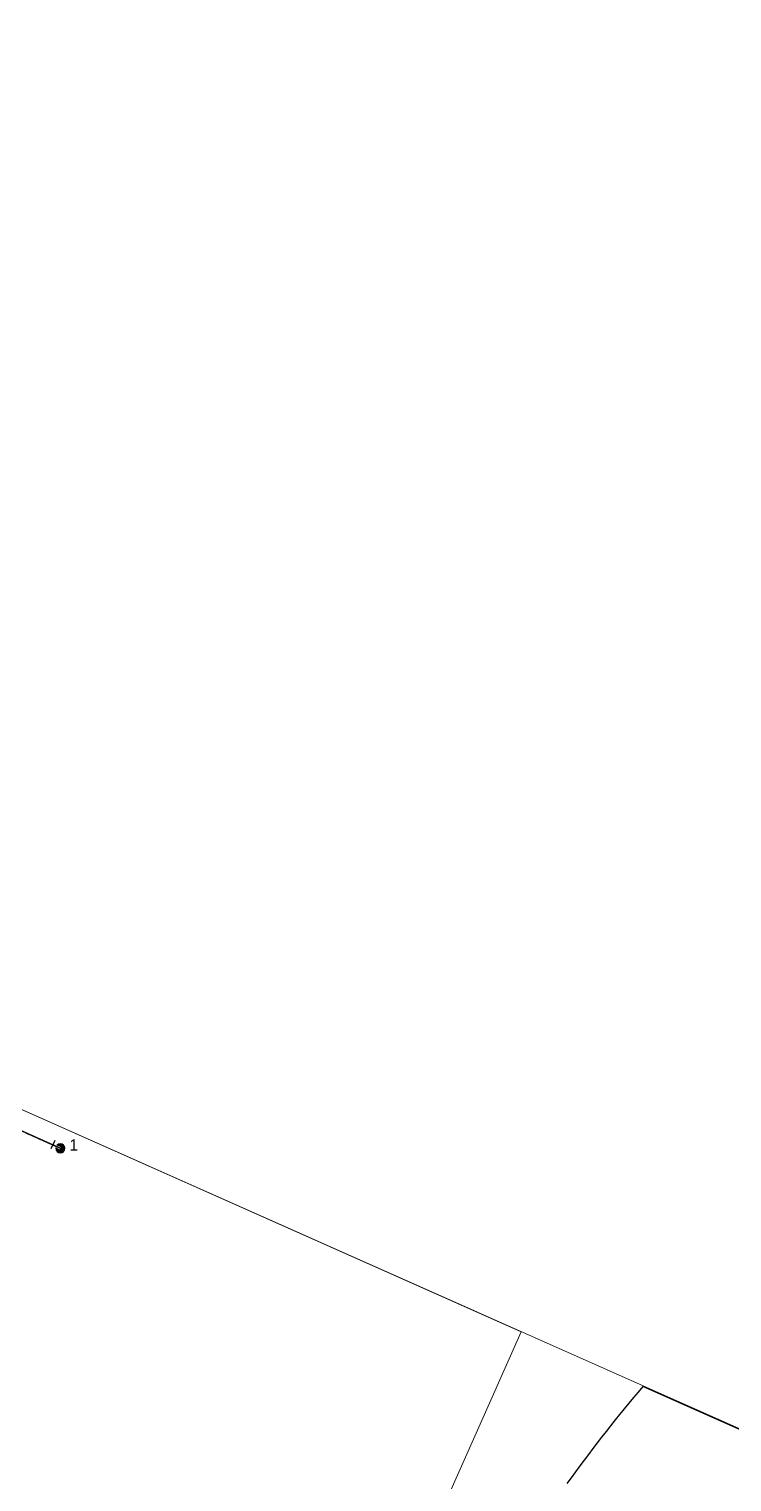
# Model space of a CAD drawing. Header units: metres. Extents: x 293673 to 295365, y 6233764 to 6235163.
# Drawn here: x 294583.4 to 294737.7, y 6234367.6 to 6234686.4 of the extents above; entities that cross this region are included whole.
import ezdxf
from ezdxf.enums import TextEntityAlignment as Align

# ---------------------------------------------------------------- set-up
doc = ezdxf.new("R2010")
doc.units = ezdxf.units.M
doc.linetypes.add('Cable Exist OH', pattern=[1, 1, 0])
doc.layers.get('0').update_dxf_attribs({"color": 6})
for name, color, linetype in [('_USER new lots', 250, 'Continuous'), ('Mains_LV_EXT', 7, 'Continuous'), ('Notes', 7, 'Continuous'), ('OH_Details_SP_MISC', 7, 'Continuous'), ('SupportsOH_SP_TR_HV_LV_SL_EXT', 7, 'Continuous')]:
    doc.layers.add(name, color=color, linetype=linetype)
doc.layers.add('Cadastre Land Parcels_SP_EXT', color=9, linetype='Continuous', lineweight=5)
doc.styles.add('POLE_LABEL', font='arial.ttf')
doc.styles.get("Standard").update_dxf_attribs({"font": 'arial.ttf'})

# ---------------------------------------------------------------- blocks, each defined once
blk = doc.blocks.new('POLE_EXT')
blk.add_hatch(color=256).paths.add_polyline_path([(-1, 0, 1), (1, 0, 1)])
blk.add_lwpolyline([(-1, 0, 1), (1, 0, 1)], format="xyb", close=True)
for tag, height, flags, p in [('pNumber', 2.5, 8, (-17.84, 2.07)), ('OWNED_BY', 0.2, 9, (1.35, -0.4)), ('SPECIAL_USE', 0.2, 9, (1.35, -0.8)), ('STATE', 0.2, 9, (1.35, -1)), ('cLV', 0.2, 9, (1.35, -1.4)), ('hDepth', 0.2, 9, (1.35, -1.6)), ('hDia', 0.2, 9, (1.35, -1.8)), ('cHV', 0.2, 9, (1.35, -2)), ('PARENT', 0.2, 9, (1.35, -0.6)), ('USAGE', 0.2, 9, (1.35, -1.2)), ('LBRACKET', 0.2, 9, (1.35, -2.2)), ('LExisting', 0.2, 9, (1.35, -2.4)), ('LANTNUMBER', 0.2, 9, (1.35, -2.6)), ('LOther', 0.2, 9, (1.35, -2.8)), ('LRemove', 0.2, 9, (1.35, -3)), ('LEGEND', 0.2, 9, (1.35, -3.2)), ('cLinedev', 0.2, 9, (1.35, -3.4)), ('pExisting', 0.2, 9, (1.35, -3.8)), ('pFooting', 0.2, 9, (1.35, -4.4)), ('pNew', 0.2, 9, (1.35, -4.6)), ('pRelocate', 0.2, 9, (1.35, -5)), ('pRemove', 0.2, 9, (1.35, -5.2)), ('pReplace', 0.2, 9, (1.35, -5.4)), ('pStay', 0.2, 9, (1.35, -5.6)), ('pType', 0.2, 9, (1.35, -5.8)), ('cspan', 0.2, 9, (1.35, -6)), ('STREETNAME', 0.2, 9, (1.35, -6.2)), ('SUBURB', 0.2, 9, (1.35, -6.4)), ('LOCATION', 0.2, 9, (1.35, -3.6)), ('PFNUMBER', 0.2, 9, (1.35, -4)), ('NEWPFNUMBER', 0.2, 9, (1.35, -4.2)), ('OPERATED_BY', 0.2, 9, (1.36, -7.01)), ('NOTES', 0.2, 9, (1.35, -6.6)), ('MAINTAINED_BY', 0.2, 9, (1.36, -6.81))]:
    blk.add_attdef(tag, text='', height=height, dxfattribs=dict(flags=flags)).set_placement(p, align=Align.MIDDLE_LEFT)
at = {"style": 'POLE_LABEL'}
for tag, height, flags, p in [('ASSET_NUM', 2.5, 8, (2, 2)), ('STRUCTURE_PLANT_NUMBER', 0.2, 9, (1.35, 0.03)), ('STREET_CODE', 0.2, 9, (1.35, -0.2))]:
    blk.add_attdef(tag, text='', height=height, dxfattribs=dict(at, flags=flags)).set_placement(p, align=Align.MIDDLE_LEFT)
at = {"flags": 1}
blk.add_attdef('Z', (1.35, -7.33), '', height=0.2, dxfattribs=at)
blk = doc.blocks.new('End Shackle_EXT')
blk.add_wipeout([(0, 0.25), (1.81, 0.25), (1.82, -0.25), (0, -0.25)])
blk.add_line((1.81, -1), (1.81, 1))
at = {"flags": 1}
blk.add_attdef('Z', (0, 0), '', height=0.2, dxfattribs=at)
at = {"flags": 9}
for tag, p in [('CONNECTOR_TYPE', (0, 0)), ('CONSTRUCTED_VOLTAGE', (0, -0.2)), ('OPERATING_VOLTAGE', (0, -0.6)), ('ORIENTATION', (0, -0.8)), ('OWNED_BY', (0, -1)), ('STATE', (0, -1.2)), ('NO_PHASES', (0, -0.4)), ('USAGE', (0, -1.4)), ('NOTES', (0, -1.6))]:
    blk.add_attdef(tag, text='', height=0.2, dxfattribs=at).set_placement(p, align=Align.MIDDLE_LEFT)
blk = doc.blocks.new('A$C12BB781C')
at = {"layer": '_USER new lots', "linetype": 'Continuous'}
blk.add_lwpolyline([(294867, 6234322.41), (294718.13, 6234388.55), (294717.1, 6234387.33), (294716.08, 6234386.11), (294715.07, 6234384.89), (294714.06, 6234383.66), (294713.05, 6234382.43), (294712.05, 6234381.19), (294711.06, 6234379.94), (294710.08, 6234378.69), (294709.1, 6234377.44), (294708.12, 6234376.18), (294707.16, 6234374.92), (294706.2, 6234373.65), (294705.24, 6234372.38), (294704.3, 6234371.1), (294703.35, 6234369.82), (294702.42, 6234368.53), (294701.49, 6234367.24)], dxfattribs=at)

msp = doc.modelspace()

# ---------------------------------------------------------------- linework, layer by layer
at = {"layer": 'Cadastre Land Parcels_SP_EXT', "linetype": 'Continuous'}
for points in [[(294279.92, 6234712.99), (294227.9, 6234641.74), (294222.47, 6234612.53), (294398.65, 6234532.22), (294469.42, 6234499.99), (294512.31, 6234480.25), (294537.62, 6234468.9), (294718.26, 6234388.66), (294867.13, 6234322.52)], [(294648.72, 6234304.35), (294691.47, 6234400.56), (294537.62, 6234468.9)]]:
    msp.add_lwpolyline(points, dxfattribs=at)

# ---------------------------------------------------------------- block references
at = {"layer": 'SupportsOH_SP_TR_HV_LV_SL_EXT'}
ref = msp.add_blockref('POLE_EXT', (294590.27, 6234440.81), dxfattribs=at)
ref.add_attrib('ASSET_NUM', '1', dxfattribs={"layer": '0', "height": 2.5, "style": 'POLE_LABEL'}).set_placement((294592.27, 6234441.56), align=Align.MIDDLE_LEFT)

# ---------------------------------------------------------------- next in the draw order: block references
at = {"layer": 'Mains_LV_EXT', "rotation": 154.1104484688122}
msp.add_blockref('End Shackle_EXT', (294590.27, 6234440.81), dxfattribs=at)

# ---------------------------------------------------------------- next in the draw order: linework, layer by layer
at = {"layer": 'Mains_LV_EXT', "linetype": 'Cable Exist OH'}
msp.add_lwpolyline([(294514.47, 6234476.53), (294549.44, 6234459.16), (294590.27, 6234440.81)], dxfattribs=at)
at = {"layer": 'OH_Details_SP_MISC', "color": 7, "linetype": 'Continuous', "flags": 128}
msp.add_lwpolyline([(294590.27, 6234440.81), (294549.44, 6234459.16), (294514.47, 6234476.53), (294490.16, 6234488.33), (294475.32, 6234495.46), (294401.09, 6234526.39)], dxfattribs=at)

# ---------------------------------------------------------------- next in the draw order: block references
at = {"layer": 'Notes'}
msp.add_blockref('A$C12BB781C', (0, 0), dxfattribs=at)

doc.saveas('drawing.dxf')
